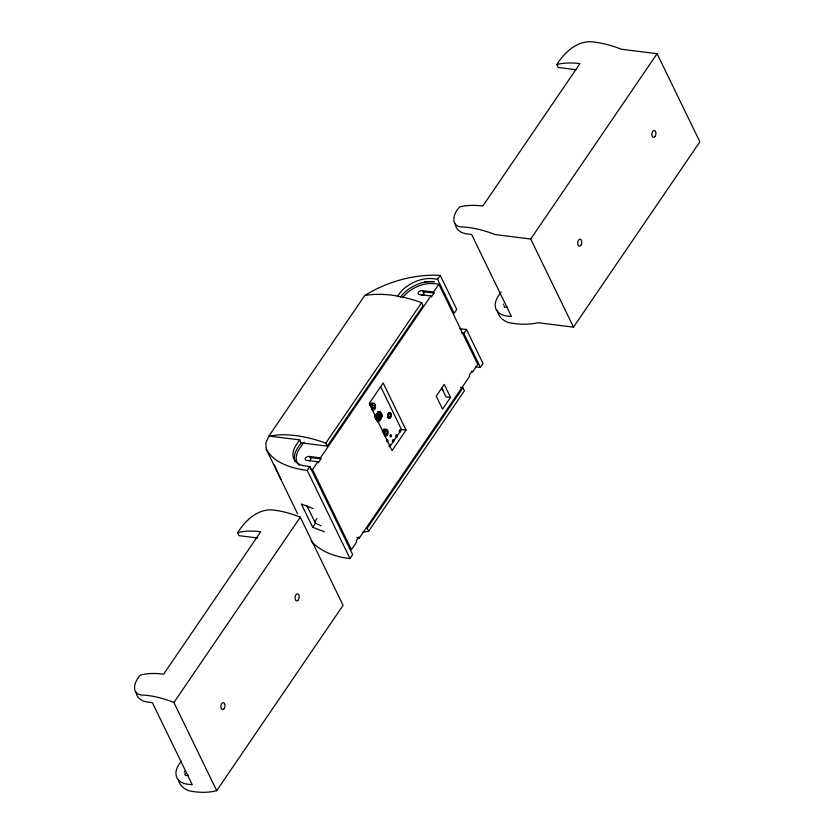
<?xml version="1.0" encoding="UTF-8"?>
<svg xmlns="http://www.w3.org/2000/svg" width="834" height="834" viewBox="0 0 834 834"><rect width="100%" height="100%" fill="white"/><g stroke="black" fill="none" stroke-linecap="round" stroke-linejoin="round"><path stroke-width="1.25" d="M503.475 304.608L503.507 304.045M378.386 419.075C376.687 419.293 379.345 420.2 377.5 419.679M377.375 412.653L377.135 413.768L377.958 412.1L377.635 413.403M377.573 421.483C381.941 416.937 378.751 418.658 379.606 415.572C378.428 418.804 384.37 416.906 377.938 422.285M380.731 417.98C384.651 416.666 379.512 407.305 378.042 415.092M377.437 420.44L377.114 420.899L379.95 416.885L378.396 414.988L378.636 415.488M377.604 413.966L378.031 413.351L377.521 413.508M184.262 772.232L184.554 771.356M379.074 413.81L378.928 414.623L378.083 414.529M379.209 417.073C382.691 412.653 374.257 418.168 379.282 414.269M379.074 416.531L379.95 416.885L377.208 420.93M376.468 419.366L378.594 416.249M375.29 416.802L374.883 416.312L375.394 416.917M375.644 416.354L375.415 415.53L375.884 416.52M376.176 415.572L375.748 415.051M378.876 413.247L380.148 412.684L381.274 414.884L381.201 416.124L381.836 416.166L380.982 418.011M378.928 416.646L380.043 415.29M377.322 421.337L381.023 416.229L379.908 415.864M397.422 296.477L398.756 294.527A26.698 16.294 -25.9 0 1 433.023 278.692L437.569 279.265L454.103 313.313L456.761 309.414L440.227 275.366C414.352 273.906 386.403 281.829 364.698 295.57L268.892 436.078L265.754 443.115L266.275 449.307L297.613 513.838M364.698 295.57A112.58 61.059 34.3 0 1 421.608 302.669L423.067 305.682L327.293 446.127L325.833 443.125A112.58 61.059 34.3 0 0 278.879 434.868L268.892 436.078L299.656 439.862L296.331 444.741A26.698 16.294 -25.9 0 0 305.317 465.966L309.873 466.54L352.667 554.673L350.009 558.571C335.821 557.06 321.038 551.91 311.186 541.235M257.852 538.013L239.066 535.668L237.607 532.665C244.946 521.25 256.361 509.782 270.821 509.835A80.877 43.868 34.3 0 1 273.291 510.074L275.345 510.325A80.877 43.868 34.3 0 1 300.282 517.205L343.076 605.328L216.704 790.653A79.439 43.087 34.3 0 1 191.111 791.226C185.148 790.173 179.664 785.753 178.361 779.707M575.846 69.67L558.311 67.481L556.851 64.479C564.17 53.042 575.668 41.763 590.086 41.7A87.82 47.632 34.3 0 1 621.57 49.269L657.088 53.699L699.882 141.832L573.511 327.157L537.993 322.727A87.82 47.632 34.3 0 1 510.283 322.914C503.872 321.799 498.284 316.774 497.22 310.248M299.656 439.862L301.116 442.864L297.79 447.743A26.698 16.294 -25.9 0 0 295.184 461.64M304.066 442.062L299.416 448.89A25.291 15.429 -25.9 0 0 299.291 465.372M350.009 558.571L307.214 470.439L309.873 466.54M325.833 443.125L421.608 302.669M437.569 279.265L440.227 275.366M402.488 297.769A25.291 15.429 -25.9 0 1 434.295 283.675L438.851 284.248L477.757 364.364L472.43 372.162L471.95 371.161L469.292 375.071L469.771 376.071L359.371 537.982L358.881 536.981L356.222 540.88L356.712 541.881L351.385 549.689L312.489 469.563L317.806 461.765L306.422 460.347A2.815 1.71 -25.9 0 1 305.473 458.106A2.815 1.71 -25.9 0 1 309.08 456.438L320.464 457.866L320.954 458.867L318.296 462.766L317.806 461.765M320.464 457.866L430.865 295.945L419.492 294.527A2.815 1.71 -25.9 0 1 418.543 292.296A2.815 1.71 -25.9 0 1 422.15 290.628L433.534 292.046L434.014 293.047L431.355 296.946L430.865 295.945M433.534 292.046L438.851 284.248M216.704 790.653L173.91 702.52L300.282 517.205M376.28 414.269L377.26 414.779L375.967 416.677M377.552 412.684L377.958 412.1M375.415 415.53L375.759 416.593M375.967 415.509L375.946 414.759M376.499 414.727L376.478 413.977M377.468 414.863C375.456 412.455 381.284 414.55 378.021 414.373L378.98 414.373M374.654 417.782L377.02 413.945M377.771 412.069C377.604 413.456 382.024 410.62 378.678 411.819L380.2 412.027L378.594 411.84L378.646 412.653M375.853 416.635L377.239 414.415M375.717 417.876C377.635 420.211 377.02 409.89 379.355 415.186M375.832 417.97L377.833 415.04M376.363 417.938C378.74 417.375 375.175 417.584 376.52 417.698M376.895 417.156L377.583 417.375L376.374 417.042L377.906 416.906L377.416 416.708M377.958 415.593C379.616 415.791 376.561 415.634 378.052 415.311M375.477 419.189L379.157 413.81L380.742 413.424L381.565 414.748M375.707 419.158L380.148 412.684M376.228 418.741L375.873 419.033M376.082 418.72L376.759 417.959M377.698 416.739L377.833 416.395M377.646 416.374L378.365 415.613M376.363 419.293C380.043 411.172 378.844 417.959 379.866 416.687M380.919 413.278L380.127 413.914L379.783 413.195M378.98 416.166L379.814 415.155M378.844 416.75L381.274 414.884M377.573 419.273L378.146 419.429L377.792 418.96M378.636 417.709L379.449 417.511L378.855 417.396M378.49 418.293L379.157 418.793L378.104 418.491M378.573 418.115C380.69 418.251 377.573 418.376 379.095 417.553M377.281 420.242L378.094 420.357L377.281 420.242L377.656 419.7M377.812 419.46C379.72 419.533 376.624 419.763 378.188 418.918L378.99 419.033L378.188 418.918M378.344 418.689L378.719 418.136M377.573 420.242L378 419.721M378.052 419.481L378.532 418.939M378.584 418.699L379.063 418.157M379.116 417.917L379.595 417.375M377.938 420.294L377.124 420.482M379.376 418.188L378.761 417.834M314.772 521.771L316.972 518.55M324.384 531.79L312.667 527.244L315.408 523.22L306.776 505.467M466.487 329.44L483.022 363.488L480.363 367.398L463.829 333.339L466.487 329.44L459.826 328.742M573.511 327.157L530.716 239.024L657.088 53.699M389.624 446.93L401.498 429.52L380.867 387.039M406.043 430.094L392.084 450.568L369.222 403.5L383.192 383.014L406.043 430.094L401.498 429.52M181.176 761.171L179.185 764.1A25.291 15.429 -25.9 0 0 187.702 784.21L192.258 784.784L152.382 702.655L147.827 702.092A25.291 15.429 -25.9 0 1 136.109 692.157M501.088 292.015L498.43 295.914A25.291 15.429 -25.9 0 0 506.947 316.023L511.492 316.597L471.617 234.469L467.071 233.906A25.291 15.429 -25.9 0 1 455.354 223.971M450.537 397.422L442.552 409.129L436.234 396.108L444.22 384.401L450.537 397.422L445.981 396.859L441.77 388.175M460.451 387.487L462.943 387.8L367.168 528.256L368.628 531.258A112.59 61.059 34.3 0 1 362.519 532.134M368.628 531.258L464.402 390.802L462.943 387.8M378.313 415.207L379.116 415.353M379.282 412.246L378.803 411.808M379.053 414.362L378.209 415.374M379.824 417.042L378.99 416.896M378.365 415.374L378.772 416.041M377.27 416.927L376.53 416.812L377.051 416.917M379.334 413.831L379.574 415.092L380.919 415.405M424.694 281.756L434.472 281.704A26.698 16.294 -25.9 0 0 400.216 297.529M379.147 414.373L380.596 415.217M377.427 419.846L377.26 419.742M381.023 416.124C380.106 415.374 377.917 418.282 379.46 417.938M377.26 414.779L376.697 414.435M381.044 415.968L382.253 416.062M377.062 416.03L378.229 415.957M379.157 416.573L379.814 416.646M375.467 418.376L376.634 418.303M530.716 239.024L495.198 234.594A87.82 47.632 34.3 0 0 463.725 227.025C449.589 227.599 452.768 213.765 459.753 206.884A87.82 47.632 34.3 0 1 482.844 206.008L579.953 63.603A87.82 47.632 34.3 0 0 556.851 64.479M434.014 293.047L422.629 291.629A2.815 1.71 -25.9 0 1 423.849 293.349A2.815 1.71 -25.9 0 1 421.295 295.413M461.556 333.058L463.829 333.339M475.807 366.824L480.363 367.398M379.105 411.881L380.314 412.027M378.709 413.31L379.678 413.341M381.034 415.843L382.233 415.999M301.116 442.864L327.293 446.127M320.954 458.867L309.57 457.449A2.815 1.71 -25.9 0 1 309.55 460.618M310.206 469.281L312.489 469.563M307.214 470.439C292.129 468.385 274.25 463.36 266.275 449.307M313.104 508.552L301.376 504.007L312.667 527.244M356.837 537.669L359.371 537.982M321.111 525.722L315.408 523.22M376.353 415.238L376.165 415.217M375.821 416.02L375.634 415.999M379.897 416.02L381.023 416.229L379.845 415.269M381.357 415.165L381.836 416.166M274.344 465.028L281.048 479.665M380.2 413.925L380.252 414.498M421.451 295.361A2.815 1.71 -25.9 0 1 424.089 294.631M309.028 460.816A2.815 1.71 -25.9 0 1 310.394 460.441M443.146 390.145A2.815 1.71 -25.9 0 1 441.926 388.425M173.91 702.52A80.877 43.868 34.3 0 0 148.973 695.65L146.93 695.389A80.877 43.868 34.3 0 0 144.459 695.16C130.312 695.66 133.523 681.983 140.508 675.071A80.877 43.868 34.3 0 1 161.556 673.935L163.61 674.195L260.708 531.779L258.665 531.529A80.877 43.868 34.3 0 0 237.607 532.665M188.192 775.182A2.815 1.71 -25.9 0 1 185.419 775.297A2.815 1.71 -25.9 0 1 185.242 773.326M507.437 307.006A2.815 1.71 -25.9 0 1 504.216 305.651M369.806 405.366A3.513 2.033 -82.9 0 1 372.579 403.176M370.452 404.855A2.815 1.626 -82.9 0 1 370.671 404.48M370.921 404.177A2.815 1.626 -82.9 0 1 371.464 403.781M382.326 431.929A3.513 2.033 -82.9 0 1 383.963 429.187A3.513 2.033 -82.9 0 1 385.954 430.083M383.828 429.979A2.815 1.626 -82.9 0 1 385.204 430.01M383.098 430.886A2.815 1.626 -82.9 0 1 383.317 430.521M383.65 429.927A2.992 1.731 -82.9 0 1 385.391 429.969M382.921 431.001A2.992 1.731 -82.9 0 1 383.254 430.396M370.275 404.959A2.992 1.731 -82.9 0 1 370.609 404.354M371.015 403.885A2.992 1.731 -82.9 0 1 371.453 403.604M389.228 446.544A1.126 0.646 -82.9 0 1 389.374 444.96A1.126 0.646 -82.9 0 1 390.291 444.981A1.126 0.646 -82.9 0 1 390.145 446.565M386.872 441.634A1.126 0.646 -82.9 0 1 386.903 439.872A1.126 0.646 -82.9 0 1 387.904 440.133A1.126 0.646 -82.9 0 1 387.362 441.759M298.301 599.907A3.513 2.033 -82.9 0 0 297.915 594.037A3.513 2.033 -82.9 0 0 295.038 598.259A3.513 2.033 -82.9 0 0 298.301 599.907M224.148 708.66A3.513 2.033 -82.9 0 0 223.762 702.791A3.513 2.033 -82.9 0 0 220.885 707.013A3.513 2.033 -82.9 0 0 224.148 708.66M655.107 136.401A3.513 2.033 -82.9 0 0 654.721 130.542A3.513 2.033 -82.9 0 0 651.844 134.764A3.513 2.033 -82.9 0 0 655.107 136.401M580.954 245.165A3.513 2.033 -82.9 0 0 580.568 239.295A3.513 2.033 -82.9 0 0 577.691 243.518A3.513 2.033 -82.9 0 0 580.954 245.165M374.852 408.952A3.513 2.033 -82.9 0 0 374.101 403.27A3.513 2.033 -82.9 0 0 371.453 407.92A3.513 2.033 -82.9 0 0 374.852 408.952M374.164 407.732A1.689 0.97 -82.9 0 0 373.726 405.053A1.689 0.97 -82.9 0 0 372.506 407.367A1.689 0.97 -82.9 0 0 374.164 407.732M387.497 434.983A3.513 2.033 -82.9 0 0 386.736 429.312A3.513 2.033 -82.9 0 0 384.099 433.961A3.513 2.033 -82.9 0 0 387.497 434.983M386.809 433.763A1.689 0.97 -82.9 0 0 386.371 431.084A1.689 0.97 -82.9 0 0 385.152 433.399A1.689 0.97 -82.9 0 0 386.809 433.763M390.604 417.042A2.815 1.626 -82.9 0 0 389.812 412.622A2.815 1.626 -82.9 0 0 387.831 416.552A2.815 1.626 -82.9 0 0 390.604 417.042M390.114 416.416A1.689 0.97 -82.9 0 0 389.676 413.747A1.689 0.97 -82.9 0 0 388.456 416.062A1.689 0.97 -82.9 0 0 390.114 416.416M390.448 417.542A2.992 1.731 -82.9 0 0 390.124 412.538A2.992 1.731 -82.9 0 0 387.664 416.135A2.992 1.731 -82.9 0 0 390.448 417.542M393.523 441.613A1.126 0.646 -82.9 0 0 393.408 439.726A1.126 0.646 -82.9 0 0 392.48 441.082A1.126 0.646 -82.9 0 0 393.523 441.613M396.911 436.651A1.126 0.646 -82.9 0 0 396.786 434.775A1.126 0.646 -82.9 0 0 395.858 436.13A1.126 0.646 -82.9 0 0 396.911 436.651M400.289 431.699A1.126 0.646 -82.9 0 0 400.164 429.823A1.126 0.646 -82.9 0 0 399.236 431.168A1.126 0.646 -82.9 0 0 400.289 431.699M391.063 436.526A1.126 0.646 -82.9 0 0 390.938 434.639A1.126 0.646 -82.9 0 0 390.01 435.994A1.126 0.646 -82.9 0 0 391.063 436.526"/></g></svg>
